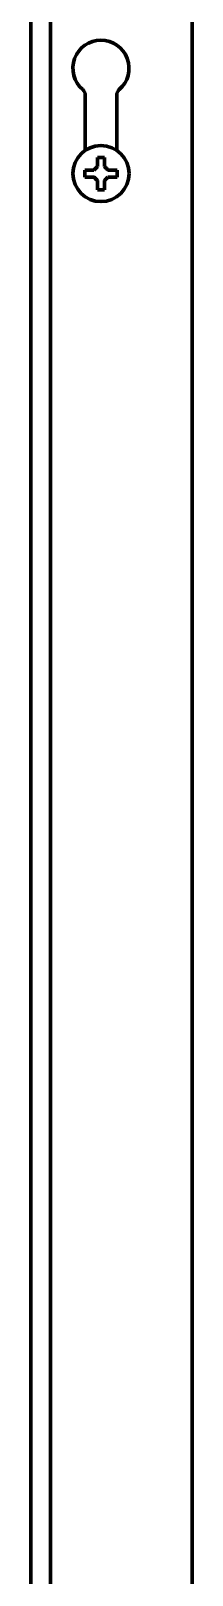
# Model space of a CAD drawing. Header units: inches. Extents: x -2983 to 7024, y 422 to 5529.
# Drawn here: x 6095.6 to 6118.6, y 2386.8 to 2606.8 of the extents above; entities that cross this region are included whole.
import ezdxf

# ---------------------------------------------------------------- set-up
doc = ezdxf.new("R2010")
doc.units = ezdxf.units.IN

msp = doc.modelspace()

# ---------------------------------------------------------------- linework, layer by layer
at = {"linetype": 'Continuous', "lineweight": 70}
for p, q in [((6095.62, 2273.89), (6095.62, 3925.41)), ((6118.62, 2294.69), (6118.62, 2612.49)), ((6098.42, 2299.49), (6098.42, 2608.19)), ((6103.37, 2589.8), (6103.37, 2597.69)), ((6107.87, 2597.69), (6107.87, 2589.8)), ((6103.32, 2586.49), (6103.32, 2586.99)), ((6107.92, 2586.99), (6107.92, 2586.49)), ((6103.32, 2585.99), (6103.32, 2586.49)), ((6107.92, 2586.49), (6107.92, 2585.99))]:
    msp.add_line(p, q, dxfattribs=at)
msp.add_circle((6105.62, 2586.49), 4, dxfattribs=at)
for centre, radius, start, end in [((6105.62, 2601.49), 4, 310.5416, 229.4584), ((6102.37, 2597.69), 1, 0, 49.4584), ((6108.87, 2597.69), 1, 130.5416, 180)]:
    msp.add_arc(centre, radius, start, end, dxfattribs=at)
for points in [[(6103.32, 2586.99), (6103.53, 2586.99), (6103.74, 2586.99), (6104.06, 2586.99), (6104.17, 2586.99), (6104.4, 2586.99), (6104.51, 2586.99), (6104.62, 2586.99)], [(6106.12, 2588.79), (6106.12, 2588.59), (6106.12, 2588.38), (6106.12, 2588.05), (6106.12, 2587.94), (6106.12, 2587.72), (6106.12, 2587.61), (6106.12, 2587.49)], [(6105.12, 2584.19), (6105.12, 2584.39), (6105.12, 2584.6), (6105.12, 2584.93), (6105.12, 2585.04), (6105.12, 2585.26), (6105.12, 2585.38), (6105.12, 2585.49)], [(6107.92, 2585.99), (6107.72, 2585.99), (6107.51, 2585.99), (6107.19, 2585.99), (6107.08, 2585.99), (6106.85, 2585.99), (6106.74, 2585.99), (6106.62, 2585.99)]]:
    msp.add_open_spline(points, degree=3, knots=[0, 0, 0, 0, 0.5, 0.5, 0.75, 0.75, 1, 1, 1, 1], dxfattribs=at)
for points in [[(6104.62, 2586.99), (6104.65, 2587.02), (6104.7, 2587.06), (6104.77, 2587.13), (6104.84, 2587.21), (6104.91, 2587.28), (6104.98, 2587.35), (6105.05, 2587.42), (6105.1, 2587.47), (6105.12, 2587.49)], [(6105.12, 2587.49), (6105.12, 2587.55), (6105.12, 2587.65), (6105.12, 2587.82), (6105.12, 2587.97), (6105.12, 2588.13), (6105.12, 2588.28), (6105.12, 2588.44), (6105.12, 2588.6), (6105.12, 2588.73), (6105.12, 2588.79)], [(6105.12, 2588.79), (6105.29, 2588.79), (6105.62, 2588.79), (6105.96, 2588.79), (6106.12, 2588.79)], [(6106.12, 2587.49), (6106.15, 2587.47), (6106.2, 2587.41), (6106.28, 2587.34), (6106.35, 2587.27), (6106.42, 2587.2), (6106.49, 2587.13), (6106.56, 2587.06), (6106.6, 2587.02), (6106.62, 2586.99)], [(6106.62, 2586.99), (6106.68, 2586.99), (6106.79, 2586.99), (6106.95, 2586.99), (6107.11, 2586.99), (6107.26, 2586.99), (6107.41, 2586.99), (6107.57, 2586.99), (6107.74, 2586.99), (6107.86, 2586.99), (6107.92, 2586.99)], [(6104.62, 2585.99), (6104.57, 2585.99), (6104.46, 2585.99), (6104.3, 2585.99), (6104.14, 2585.99), (6103.99, 2585.99), (6103.83, 2585.99), (6103.68, 2585.99), (6103.51, 2585.99), (6103.39, 2585.99), (6103.32, 2585.99)], [(6105.12, 2585.49), (6105.1, 2585.52), (6105.05, 2585.57), (6104.97, 2585.64), (6104.9, 2585.71), (6104.83, 2585.78), (6104.76, 2585.85), (6104.69, 2585.92), (6104.65, 2585.97), (6104.62, 2585.99)], [(6106.62, 2585.99), (6106.6, 2585.97), (6106.55, 2585.92), (6106.48, 2585.85), (6106.41, 2585.78), (6106.34, 2585.71), (6106.27, 2585.64), (6106.2, 2585.56), (6106.15, 2585.52), (6106.12, 2585.49)], [(6106.12, 2585.49), (6106.12, 2585.44), (6106.12, 2585.33), (6106.12, 2585.17), (6106.12, 2585.01), (6106.12, 2584.85), (6106.12, 2584.7), (6106.12, 2584.55), (6106.12, 2584.38), (6106.12, 2584.26), (6106.12, 2584.19)], [(6106.12, 2584.19), (6105.96, 2584.19), (6105.62, 2584.19), (6105.29, 2584.19), (6105.12, 2584.19)]]:
    msp.add_open_spline(points, degree=3, dxfattribs=at)

doc.saveas('drawing.dxf')
